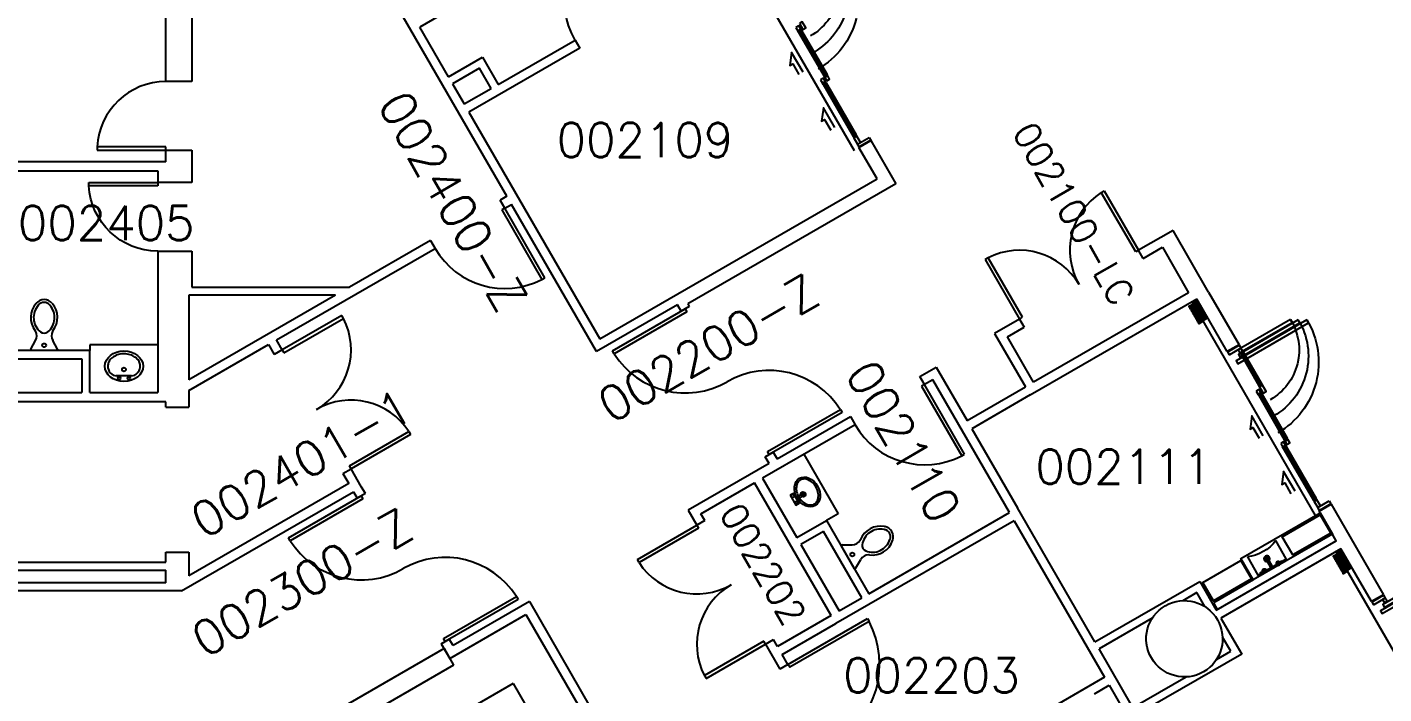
# Model space of a CAD drawing. Extents: x -1957 to 1822, y 4767 to 7331.
# Drawn here: x -1196 to -485, y 6423 to 6773 of the extents above; entities that cross this region are included whole.
import ezdxf

# ---------------------------------------------------------------- set-up
doc = ezdxf.new("R2010")
doc.units = 0
doc.header["$LTSCALE"] = 48
doc.header["$MEASUREMENT"] = 0
doc.layers.get('0').update_dxf_attribs({"linetype": 'CONTINUOUS'})
for name, color, linetype in [('ARDOOR', 7, 'CONTINUOUS'), ('ARDOORNO', 4, 'CONTINUOUS'), ('ARROOMNO', 4, 'CONTINUOUS'), ('ARWALL', 7, 'CONTINUOUS'), ('COL', 14, 'CONTINUOUS'), ('MILL', 1, 'CONTINUOUS'), ('MILL-NRST', 1, 'CONTINUOUS'), ('MPFIXTURE', 3, 'CONTINUOUS')]:
    doc.layers.add(name, color=color, linetype=linetype)
doc.styles.add('ROMANS', font='romans.shx', dxfattribs={"height": 18})

# ---------------------------------------------------------------- blocks, each defined once
blk = doc.blocks.new('TLT-WALL')
for p, q in [((-7, 0), (7, 0)), ((-7, -0.75), (-7, 0)), ((-7, -0.75), (-4.5, -5.25)), ((7, -0.75), (4.5, -5.25)), ((7, -0.75), (7, 0))]:
    blk.add_line(p, q)
blk.add_circle((0, -2.75), 1)
for centre, radius, start, end in [((-9, -7.75), 5.15, 333.62223, 29.0546), ((9, -7.75), 5.15, 150.9454, 206.37777), ((4.17, -17.29), 11.17, 141.80297, 221.62671), ((4.17, -17.29), 9.67, 128.70115, 221.62671), ((-6.18, -9.15), 2, 321.80297, 333.62223), ((0, -12.09), 3, 51.29885, 128.70115), ((-4.17, -17.29), 9.67, 318.37329, 51.29885), ((-4.17, -17.29), 11.17, 318.37329, 38.19703), ((6.18, -9.15), 2, 206.37777, 218.19703), ((-5.67, -26.04), 2, 38.98795, 41.62671), ((0, -21.45), 5.3, 218.98795, 321.01205), ((-5.67, -26.04), 3.5, 38.98795, 41.62671), ((0, -21.45), 3.8, 218.98795, 321.01205), ((5.67, -26.04), 3.5, 138.37329, 141.01205), ((5.67, -26.04), 2, 138.37329, 141.01205)]:
    blk.add_arc(centre, radius, start, end)
blk = doc.blocks.new('SNK-OVL')
blk.add_line((-4.02, 3.25), (4.02, 3.25))
for centre, radius in [((-2.5, 4.5), 0.75), ((0, 0), 1), ((2.5, 4.5), 0.75)]:
    blk.add_circle(centre, radius)
for centre, start, end in [((-4.02, -0.75), 90, 137.92062), ((4.02, -0.75), 42.10121, 90)]:
    blk.add_arc(centre, 4, start, end)
blk.add_ellipse((0, -1.75), major_axis=(10, 0), ratio=0.8)
blk.add_open_spline([(-6.99, 1.93), (-7.38, 1.5), (-7.69, 1.05), (-8.28, -0.11), (-8.47, -0.82), (-8.53, -2.26), (-8.4, -2.98), (-7.83, -4.37), (-7.38, -5.05), (-6.18, -6.26), (-5.43, -6.8), (-3.72, -7.64), (-2.75, -7.95), (-0.74, -8.27), (0.31, -8.29), (2.35, -8.04), (3.33, -7.78), (5.1, -7), (5.89, -6.49), (7.17, -5.31), (7.66, -4.65), (8.32, -3.27), (8.49, -2.55), (8.5, -1.81), (8.5, -1.78), (8.5, -1.75), (8.5, -1.14), (8.39, -0.54), (7.91, 0.71), (7.52, 1.35), (6.99, 1.93)], degree=3, knots=[2.515773, 2.515773, 2.515773, 2.515773, 2.756182, 2.756182, 3.107509, 3.107509, 3.458835, 3.458835, 3.810162, 3.810162, 4.161488, 4.161488, 4.512815, 4.512815, 4.864141, 4.864141, 5.215468, 5.215468, 5.566794, 5.566794, 5.918121, 5.918121, 6.269447, 6.269447, 6.283185, 6.283185, 6.283185, 6.580082, 6.580082, 6.909232, 6.909232, 6.909232, 6.909232])
blk = doc.blocks.new('4-00-DR')
at = {"color": 0}
blk.add_lwpolyline([(0, 48), (1.75, 48), (1.75, 0), (0, 0)], close=True, dxfattribs=at)
blk.add_arc((-0.06, -0.02), 48.06, 0.02741, 87.84514, dxfattribs=at)
blk = doc.blocks.new('6-00-DRS')
at = {"color": 0}
for p, q in [((0, 36), (0, 0)), ((1.75, 36), (0, 36)), ((1.75, 0), (1.75, 36)), ((70.25, 0), (70.25, 36)), ((70.25, 36), (72, 36)), ((72, 36), (72, 0)), ((0, 0), (1.75, 0)), ((72, 0), (70.25, 0))]:
    blk.add_line(p, q, dxfattribs=at)
for centre, start, end in [((-0.08, -0.03), 0.04901, 87.09698), ((72.08, -0.03), 92.90302, 179.95099)]:
    blk.add_arc(centre, 36.08, start, end, dxfattribs=at)
blk = doc.blocks.new('7-04-SDRS')
at = {"color": 0}
for p, q in [((86.25, 0), (86.25, 44)), ((86.25, 44), (88, 44)), ((88, 44), (88, 0)), ((0, -44), (0, 0)), ((0, 0), (1.75, 0)), ((1.75, 0), (1.75, -44)), ((88, 0), (86.25, 0)), ((1.75, -44), (0, -44))]:
    blk.add_line(p, q, dxfattribs=at)
for centre, start, end in [((88.06, -0.03), 92.3574, 179.96733), ((-0.06, 0.03), 272.3574, 359.96733)]:
    blk.add_arc(centre, 44.06, start, end, dxfattribs=at)
blk = doc.blocks.new('3-06-DR')
at = {"color": 0}
for p, q in [((0, 42), (0, 0)), ((1.75, 42), (0, 42)), ((1.75, 0), (1.75, 42)), ((0, 0), (1.75, 0))]:
    blk.add_line(p, q, dxfattribs=at)
blk.add_arc((-0.07, -0.03), 42.07, 0.03589, 87.52636, dxfattribs=at)
blk = doc.blocks.new('3-00-DR')
at = {"color": 0}
for p, q in [((0, 36), (0, 0)), ((1.75, 36), (0, 36)), ((1.75, 0), (1.75, 36)), ((0, 0), (1.75, 0))]:
    blk.add_line(p, q, dxfattribs=at)
blk.add_arc((-0.08, -0.03), 36.08, 0.04901, 87.09698, dxfattribs=at)

msp = doc.modelspace()

# ---------------------------------------------------------------- linework, layer by layer
at = {"layer": 'ARDOOR'}
for p, q in [((-821.85, 6810.73), (-762.68, 6708.23)), ((-791.74, 6770.33), (-778.37, 6747.16)), ((-790.23, 6771.2), (-776.85, 6748.04)), ((-778.89, 6742.82), (-763.14, 6715.54)), ((-777.38, 6743.69), (-761.63, 6716.41)), ((-587.15, 6626.69), (-587.14, 6626.69)), ((-587.14, 6626.69), (-583.17, 6628.99)), ((-586.92, 6626.29), (-586.91, 6626.3)), ((-586.91, 6626.3), (-582.94, 6628.59)), ((-586.69, 6625.89), (-586.68, 6625.9)), ((-586.68, 6625.9), (-582.71, 6628.19)), ((-586.46, 6625.5), (-586.45, 6625.5)), ((-586.45, 6625.5), (-582.48, 6627.8)), ((-586.23, 6625.1), (-586.22, 6625.1)), ((-586.22, 6625.1), (-582.25, 6627.4)), ((-585.99, 6624.71), (-582.02, 6627)), ((-585.8, 6628.94), (-521.11, 6516.9)), ((-585.77, 6624.31), (-581.79, 6626.6)), ((-585.73, 6628.04), (-585.39, 6628.24)), ((-585.54, 6623.91), (-581.57, 6626.21)), ((-585.39, 6628.24), (-583.4, 6629.38)), ((-585.31, 6623.52), (-581.34, 6625.81)), ((-585.08, 6623.12), (-581.11, 6625.41)), ((-584.85, 6622.72), (-580.88, 6625.02)), ((-586, 6624.7), (-585.99, 6624.71)), ((-585.77, 6624.31), (-585.77, 6624.31)), ((-585.55, 6623.91), (-585.54, 6623.91)), ((-585.32, 6623.51), (-585.31, 6623.52)), ((-585.09, 6623.11), (-585.08, 6623.12)), ((-584.86, 6622.72), (-584.85, 6622.72)), ((-584.63, 6622.32), (-584.62, 6622.33)), ((-584.62, 6622.33), (-580.65, 6624.62)), ((-584.4, 6621.92), (-584.39, 6621.93)), ((-584.39, 6621.93), (-580.42, 6624.22)), ((-584.17, 6621.53), (-584.16, 6621.53)), ((-584.16, 6621.53), (-580.19, 6623.83)), ((-583.94, 6621.13), (-583.93, 6621.13)), ((-583.93, 6621.13), (-579.96, 6623.43)), ((-583.71, 6620.73), (-583.7, 6620.74)), ((-583.7, 6620.74), (-579.73, 6623.03)), ((-583.48, 6620.33), (-583.47, 6620.34)), ((-583.47, 6620.34), (-579.5, 6622.63)), ((-583.25, 6619.94), (-583.24, 6619.94)), ((-583.24, 6619.94), (-579.27, 6622.24)), ((-583.02, 6619.54), (-583.01, 6619.55)), ((-583.01, 6619.55), (-579.04, 6621.84)), ((-582.79, 6619.14), (-582.78, 6619.15)), ((-582.78, 6619.15), (-578.81, 6621.44)), ((-582.56, 6618.75), (-582.55, 6618.75)), ((-582.55, 6618.75), (-578.58, 6621.05)), ((-582.33, 6618.35), (-582.32, 6618.36)), ((-582.32, 6618.36), (-578.35, 6620.65)), ((-582.1, 6617.95), (-582.09, 6617.96)), ((-582.09, 6617.96), (-578.12, 6620.25)), ((-581.87, 6617.56), (-579.88, 6618.71)), ((-534.01, 6619.68), (-559.98, 6604.69)), ((-581.88, 6617.56), (-581.87, 6617.56)), ((-560.12, 6601.43), (-550.62, 6584.98)), ((-558.6, 6602.31), (-549.1, 6585.85)), ((-550.64, 6579.77), (-537.27, 6556.6)), ((-549.13, 6580.64), (-535.75, 6557.48)), ((-537.79, 6552.26), (-522.04, 6524.98)), ((-536.27, 6553.13), (-520.52, 6525.85)), ((-511.53, 6495.7), (-507.56, 6497.99)), ((-511.3, 6495.3), (-507.33, 6497.6)), ((-511.07, 6494.91), (-507.1, 6497.2)), ((-510.19, 6497.95), (-443.51, 6382.46)), ((-510.11, 6497.05), (-509.77, 6497.24)), ((-509.77, 6497.24), (-507.79, 6498.39)), ((-511.54, 6495.69), (-511.53, 6495.7)), ((-511.31, 6495.3), (-511.3, 6495.3)), ((-511.08, 6494.9), (-511.07, 6494.91)), ((-510.85, 6494.5), (-510.84, 6494.51)), ((-510.84, 6494.51), (-506.87, 6496.8)), ((-510.62, 6494.11), (-510.61, 6494.11)), ((-510.61, 6494.11), (-506.64, 6496.41)), ((-510.39, 6493.71), (-510.38, 6493.71)), ((-510.38, 6493.71), (-506.41, 6496.01)), ((-510.16, 6493.31), (-510.15, 6493.32)), ((-510.15, 6493.32), (-506.18, 6495.61)), ((-509.93, 6492.92), (-509.92, 6492.92)), ((-509.92, 6492.92), (-505.95, 6495.21)), ((-509.7, 6492.52), (-509.69, 6492.52)), ((-509.69, 6492.52), (-505.72, 6494.82)), ((-509.47, 6492.12), (-509.46, 6492.13)), ((-509.46, 6492.13), (-505.49, 6494.42)), ((-509.24, 6491.72), (-509.23, 6491.73)), ((-509.23, 6491.73), (-505.26, 6494.02)), ((-509.01, 6491.33), (-509, 6491.33)), ((-509, 6491.33), (-505.03, 6493.63)), ((-508.78, 6490.94), (-504.8, 6493.23)), ((-508.78, 6490.93), (-508.78, 6490.94)), ((-508.56, 6490.53), (-508.55, 6490.54)), ((-508.55, 6490.54), (-504.58, 6492.83)), ((-508.33, 6490.14), (-508.32, 6490.14)), ((-508.32, 6490.14), (-504.35, 6492.44)), ((-508.1, 6489.74), (-508.09, 6489.74)), ((-508.09, 6489.74), (-504.12, 6492.04)), ((-507.86, 6489.35), (-503.89, 6491.64)), ((-507.63, 6488.95), (-503.66, 6491.24)), ((-507.4, 6488.55), (-503.43, 6490.85)), ((-507.17, 6488.16), (-503.2, 6490.45)), ((-506.94, 6487.76), (-502.97, 6490.05)), ((-507.87, 6489.34), (-507.86, 6489.35)), ((-507.64, 6488.94), (-507.63, 6488.95)), ((-507.41, 6488.55), (-507.4, 6488.55)), ((-507.18, 6488.15), (-507.17, 6488.16)), ((-506.95, 6487.75), (-506.94, 6487.76)), ((-506.72, 6487.36), (-506.71, 6487.36)), ((-506.71, 6487.36), (-502.74, 6489.66)), ((-506.49, 6486.96), (-506.48, 6486.96)), ((-506.48, 6486.96), (-502.51, 6489.26)), ((-506.26, 6486.56), (-506.25, 6486.57)), ((-506.25, 6486.57), (-504.27, 6487.71))]:
    msp.add_line(p, q, dxfattribs=at)
at = {"layer": 'ARDOOR', "flags": 128}
for points in [[(-791.35, 6774.89), (-789.47, 6771.64), (-787.96, 6772.51), (-789.83, 6775.76), (-791.35, 6774.89)], [(-793.12, 6772.71), (-792.12, 6770.98), (-790.6, 6771.85), (-791.6, 6773.58), (-793.12, 6772.71)], [(-791.31, 6770.58), (-791.74, 6770.33), (-792.12, 6770.98), (-791.69, 6771.23), (-791.31, 6770.58)], [(-791.69, 6771.23), (-777.56, 6746.76), (-776.91, 6747.14), (-791.04, 6771.6), (-791.69, 6771.23)], [(-790.23, 6771.2), (-790.66, 6770.95), (-791.04, 6771.6), (-790.6, 6771.85), (-790.23, 6771.2)], [(-789.42, 6749.3), (-795.42, 6759.69), (-796.33, 6752.75), (-794.81, 6753.63), (-791.56, 6748)], [(-780.27, 6745.2), (-779.27, 6743.47), (-777.75, 6744.34), (-778.75, 6746.07), (-780.27, 6745.2)], [(-777.94, 6747.41), (-778.37, 6747.16), (-777.99, 6746.51), (-777.56, 6746.76), (-777.94, 6747.41)], [(-777.99, 6746.51), (-776.99, 6744.78), (-775.48, 6745.65), (-776.48, 6747.39), (-777.99, 6746.51)], [(-776.85, 6748.04), (-777.29, 6747.79), (-776.91, 6747.14), (-776.48, 6747.39), (-776.85, 6748.04)], [(-778.46, 6743.07), (-778.89, 6742.82), (-779.27, 6743.47), (-778.83, 6743.72), (-778.46, 6743.07)], [(-778.83, 6743.72), (-762.33, 6715.14), (-761.69, 6715.51), (-778.19, 6744.09), (-778.83, 6743.72)], [(-777.38, 6743.69), (-777.81, 6743.44), (-778.19, 6744.09), (-777.75, 6744.34), (-777.38, 6743.69)], [(-772.78, 6720.22), (-778.78, 6730.62), (-779.69, 6723.68), (-778.16, 6724.56), (-774.91, 6718.93)], [(-762.71, 6715.79), (-763.14, 6715.54), (-762.77, 6714.89), (-762.33, 6715.14), (-762.71, 6715.79)], [(-762.77, 6714.89), (-760.89, 6711.64), (-759.38, 6712.52), (-761.25, 6715.76), (-762.77, 6714.89)], [(-761.63, 6716.41), (-762.06, 6716.16), (-761.69, 6715.51), (-761.25, 6715.76), (-761.63, 6716.41)], [(-754.83, 6715.14), (-753.96, 6713.63), (-760.02, 6710.13), (-760.89, 6711.64), (-754.83, 6715.14)], [(-587.15, 6626.69), (-587.25, 6626.58), (-587.26, 6626.44), (-587.19, 6626.32), (-587.06, 6626.26), (-586.92, 6626.29)], [(-586.69, 6625.89), (-586.79, 6625.79), (-586.8, 6625.65), (-586.73, 6625.52), (-586.6, 6625.47), (-586.46, 6625.5)], [(-586.23, 6625.1), (-586.33, 6624.99), (-586.34, 6624.85), (-586.27, 6624.73), (-586.14, 6624.67), (-586, 6624.7)], [(-583.18, 6628.98), (-583.09, 6629.09), (-583.07, 6629.23), (-583.14, 6629.35), (-583.27, 6629.41), (-583.41, 6629.38)], [(-582.72, 6628.19), (-582.63, 6628.29), (-582.61, 6628.43), (-582.68, 6628.56), (-582.81, 6628.61), (-582.95, 6628.58)], [(-582.26, 6627.39), (-582.17, 6627.5), (-582.15, 6627.64), (-582.22, 6627.76), (-582.35, 6627.82), (-582.49, 6627.79)], [(-581.8, 6626.6), (-581.71, 6626.7), (-581.69, 6626.85), (-581.77, 6626.97), (-581.9, 6627.03), (-582.03, 6627)], [(-581.35, 6625.81), (-581.25, 6625.91), (-581.24, 6626.05), (-581.31, 6626.17), (-581.44, 6626.23), (-581.58, 6626.2)], [(-580.89, 6625.01), (-580.79, 6625.12), (-580.78, 6625.26), (-580.85, 6625.38), (-580.98, 6625.44), (-581.12, 6625.41)], [(-585.77, 6624.31), (-585.87, 6624.2), (-585.88, 6624.06), (-585.81, 6623.94), (-585.68, 6623.88), (-585.55, 6623.91)], [(-585.32, 6623.51), (-585.41, 6623.41), (-585.43, 6623.26), (-585.35, 6623.14), (-585.23, 6623.08), (-585.09, 6623.11)], [(-584.86, 6622.72), (-584.95, 6622.61), (-584.97, 6622.47), (-584.9, 6622.35), (-584.77, 6622.29), (-584.63, 6622.32)], [(-584.4, 6621.92), (-584.49, 6621.82), (-584.51, 6621.68), (-584.44, 6621.55), (-584.31, 6621.5), (-584.17, 6621.53)], [(-583.94, 6621.13), (-584.03, 6621.02), (-584.05, 6620.88), (-583.98, 6620.76), (-583.85, 6620.7), (-583.71, 6620.73)], [(-583.48, 6620.33), (-583.58, 6620.23), (-583.59, 6620.09), (-583.52, 6619.97), (-583.39, 6619.91), (-583.25, 6619.94)], [(-583.02, 6619.54), (-583.12, 6619.44), (-583.13, 6619.29), (-583.06, 6619.17), (-582.93, 6619.11), (-582.79, 6619.14)], [(-582.56, 6618.75), (-582.66, 6618.64), (-582.67, 6618.5), (-582.6, 6618.38), (-582.47, 6618.32), (-582.33, 6618.35)], [(-582.1, 6617.95), (-582.2, 6617.85), (-582.21, 6617.71), (-582.14, 6617.58), (-582.01, 6617.53), (-581.88, 6617.56)], [(-580.43, 6624.22), (-580.33, 6624.32), (-580.32, 6624.46), (-580.39, 6624.59), (-580.52, 6624.64), (-580.66, 6624.61)], [(-579.97, 6623.42), (-579.87, 6623.53), (-579.86, 6623.67), (-579.93, 6623.79), (-580.06, 6623.85), (-580.2, 6623.82)], [(-579.51, 6622.63), (-579.42, 6622.73), (-579.4, 6622.88), (-579.47, 6623), (-579.6, 6623.06), (-579.74, 6623.03)], [(-579.05, 6621.83), (-578.96, 6621.94), (-578.94, 6622.08), (-579.01, 6622.2), (-579.14, 6622.26), (-579.28, 6622.23)], [(-578.59, 6621.04), (-578.5, 6621.15), (-578.48, 6621.29), (-578.55, 6621.41), (-578.68, 6621.47), (-578.82, 6621.44)], [(-578.13, 6620.25), (-578.04, 6620.35), (-578.02, 6620.49), (-578.1, 6620.62), (-578.22, 6620.67), (-578.36, 6620.64)], [(-525.48, 6619.41), (-562.5, 6598.04), (-561.62, 6596.52), (-524.6, 6617.9), (-525.48, 6619.41)], [(-529.96, 6619.42), (-561.35, 6601.3), (-560.48, 6599.78), (-529.08, 6617.91), (-529.96, 6619.42)], [(-560.2, 6604.56), (-560.2, 6604.56), (-559.33, 6603.04), (-533.13, 6618.17), (-534.01, 6619.68)], [(-560.85, 6606.2), (-559.98, 6604.69), (-566.04, 6601.19), (-566.92, 6602.7), (-560.85, 6606.2)], [(-561.49, 6603.81), (-560.49, 6602.08), (-558.98, 6602.96), (-559.98, 6604.69), (-561.49, 6603.81)], [(-559.69, 6601.68), (-560.12, 6601.43), (-560.49, 6602.08), (-560.06, 6602.33), (-559.69, 6601.68)], [(-560.06, 6602.33), (-549.81, 6584.58), (-549.16, 6584.95), (-559.41, 6602.71), (-560.06, 6602.33)], [(-558.6, 6602.31), (-559.04, 6602.06), (-559.41, 6602.71), (-558.98, 6602.96), (-558.6, 6602.31)], [(-552.02, 6582.15), (-551.02, 6580.42), (-549.5, 6581.29), (-550.5, 6583.02), (-552.02, 6582.15)], [(-550.19, 6585.23), (-550.62, 6584.98), (-550.24, 6584.33), (-549.81, 6584.58), (-550.19, 6585.23)], [(-550.24, 6584.33), (-548.37, 6581.08), (-546.85, 6581.95), (-548.73, 6585.2), (-550.24, 6584.33)], [(-549.1, 6585.85), (-549.54, 6585.6), (-549.16, 6584.95), (-548.73, 6585.2), (-549.1, 6585.85)], [(-550.21, 6580.02), (-550.64, 6579.77), (-551.02, 6580.42), (-550.58, 6580.67), (-550.21, 6580.02)], [(-550.58, 6580.67), (-536.46, 6556.2), (-535.81, 6556.58), (-549.93, 6581.04), (-550.58, 6580.67)], [(-549.13, 6580.64), (-549.56, 6580.39), (-549.93, 6581.04), (-549.5, 6581.29), (-549.13, 6580.64)], [(-548.32, 6558.74), (-554.32, 6569.13), (-555.23, 6562.19), (-553.7, 6563.07), (-550.45, 6557.44)], [(-539.17, 6554.64), (-538.17, 6552.91), (-536.65, 6553.78), (-537.65, 6555.51), (-539.17, 6554.64)], [(-536.83, 6556.85), (-537.27, 6556.6), (-536.89, 6555.95), (-536.46, 6556.2), (-536.83, 6556.85)], [(-536.27, 6553.13), (-536.71, 6552.88), (-537.08, 6553.53), (-536.65, 6553.78), (-536.27, 6553.13)], [(-536.89, 6555.95), (-535.89, 6554.22), (-534.38, 6555.09), (-535.38, 6556.83), (-536.89, 6555.95)], [(-535.75, 6557.48), (-536.18, 6557.23), (-535.81, 6556.58), (-535.38, 6556.83), (-535.75, 6557.48)], [(-537.36, 6552.51), (-537.79, 6552.26), (-538.17, 6552.91), (-537.73, 6553.16), (-537.36, 6552.51)], [(-537.73, 6553.16), (-521.23, 6524.58), (-520.58, 6524.95), (-537.08, 6553.53), (-537.73, 6553.16)], [(-531.67, 6529.66), (-537.67, 6540.06), (-538.59, 6533.12), (-537.06, 6534), (-533.81, 6528.37)], [(-520.52, 6525.85), (-520.96, 6525.6), (-520.58, 6524.95), (-520.15, 6525.2), (-520.52, 6525.85)], [(-521.61, 6525.23), (-522.04, 6524.98), (-521.67, 6524.33), (-521.23, 6524.58), (-521.61, 6525.23)], [(-521.67, 6524.33), (-519.79, 6521.08), (-518.27, 6521.96), (-520.15, 6525.2), (-521.67, 6524.33)], [(-513.73, 6524.58), (-512.85, 6523.06), (-518.92, 6519.56), (-519.79, 6521.08), (-513.73, 6524.58)], [(-507.57, 6497.99), (-507.47, 6498.09), (-507.46, 6498.23), (-507.53, 6498.36), (-507.66, 6498.42), (-507.8, 6498.39)], [(-507.11, 6497.19), (-507.01, 6497.3), (-507, 6497.44), (-507.07, 6497.56), (-507.2, 6497.62), (-507.34, 6497.59)], [(-506.65, 6496.4), (-506.55, 6496.51), (-506.54, 6496.65), (-506.61, 6496.77), (-506.74, 6496.83), (-506.88, 6496.8)], [(-511.54, 6495.69), (-511.63, 6495.59), (-511.65, 6495.45), (-511.58, 6495.33), (-511.45, 6495.27), (-511.31, 6495.3)], [(-511.08, 6494.9), (-511.17, 6494.8), (-511.19, 6494.65), (-511.12, 6494.53), (-510.99, 6494.47), (-510.85, 6494.5)], [(-510.62, 6494.11), (-510.71, 6494), (-510.73, 6493.86), (-510.66, 6493.74), (-510.53, 6493.68), (-510.39, 6493.71)], [(-510.16, 6493.31), (-510.26, 6493.21), (-510.27, 6493.07), (-510.2, 6492.94), (-510.07, 6492.89), (-509.93, 6492.92)], [(-509.7, 6492.52), (-509.8, 6492.41), (-509.81, 6492.27), (-509.74, 6492.15), (-509.61, 6492.09), (-509.47, 6492.12)], [(-509.24, 6491.72), (-509.34, 6491.62), (-509.35, 6491.48), (-509.28, 6491.35), (-509.15, 6491.3), (-509.01, 6491.33)], [(-508.78, 6490.93), (-508.88, 6490.82), (-508.89, 6490.68), (-508.82, 6490.56), (-508.69, 6490.5), (-508.56, 6490.53)], [(-508.33, 6490.14), (-508.42, 6490.03), (-508.44, 6489.89), (-508.36, 6489.77), (-508.24, 6489.71), (-508.1, 6489.74)], [(-506.19, 6495.61), (-506.1, 6495.71), (-506.08, 6495.85), (-506.15, 6495.98), (-506.28, 6496.03), (-506.42, 6496)], [(-505.73, 6494.81), (-505.64, 6494.92), (-505.62, 6495.06), (-505.69, 6495.18), (-505.82, 6495.24), (-505.96, 6495.21)], [(-505.27, 6494.02), (-505.18, 6494.12), (-505.16, 6494.26), (-505.23, 6494.39), (-505.36, 6494.44), (-505.5, 6494.42)], [(-504.81, 6493.22), (-504.72, 6493.33), (-504.7, 6493.47), (-504.78, 6493.59), (-504.91, 6493.65), (-505.04, 6493.62)], [(-504.36, 6492.43), (-504.26, 6492.54), (-504.25, 6492.68), (-504.32, 6492.8), (-504.45, 6492.86), (-504.58, 6492.83)], [(-503.9, 6491.64), (-503.8, 6491.74), (-503.79, 6491.88), (-503.86, 6492), (-503.99, 6492.06), (-504.13, 6492.03)], [(-503.44, 6490.84), (-503.34, 6490.95), (-503.33, 6491.09), (-503.4, 6491.21), (-503.53, 6491.27), (-503.67, 6491.24)], [(-502.98, 6490.05), (-502.88, 6490.15), (-502.87, 6490.29), (-502.94, 6490.42), (-503.07, 6490.47), (-503.21, 6490.44)], [(-507.87, 6489.34), (-507.96, 6489.24), (-507.98, 6489.1), (-507.91, 6488.97), (-507.78, 6488.92), (-507.64, 6488.94)], [(-507.41, 6488.55), (-507.5, 6488.44), (-507.52, 6488.3), (-507.45, 6488.18), (-507.32, 6488.12), (-507.18, 6488.15)], [(-506.95, 6487.75), (-507.04, 6487.65), (-507.06, 6487.51), (-506.99, 6487.38), (-506.86, 6487.33), (-506.72, 6487.36)], [(-506.49, 6486.96), (-506.59, 6486.85), (-506.6, 6486.71), (-506.53, 6486.59), (-506.4, 6486.53), (-506.26, 6486.56)], [(-502.52, 6489.25), (-502.43, 6489.36), (-502.41, 6489.5), (-502.48, 6489.62), (-502.61, 6489.68), (-502.75, 6489.65)], [(-449.85, 6488.42), (-486.87, 6467.05), (-486, 6465.53), (-448.98, 6486.91), (-449.85, 6488.42)], [(-454.33, 6488.44), (-485.73, 6470.31), (-484.85, 6468.8), (-453.46, 6486.92), (-454.33, 6488.44)], [(-485.23, 6475.22), (-484.35, 6473.7), (-490.42, 6470.2), (-491.29, 6471.72), (-485.23, 6475.22)], [(-485.87, 6472.83), (-484.87, 6471.09), (-483.35, 6471.97), (-484.35, 6473.7), (-485.87, 6472.83)]]:
    msp.add_lwpolyline(points, dxfattribs=at)
at = {"layer": 'ARDOOR', "extrusion": (0, 0, -1)}
for centre, radius, start in [((800.64, 6794.49), 30.25, 148.34245), ((801.79, 6791.23), 36.26, 148.61727), ((802.94, 6787.97), 42.75, 148.8272), ((559.76, 6603.8), 30.25, 148.34245), ((560.91, 6600.54), 36.26, 148.61727), ((562.06, 6597.28), 42.75, 148.8272)]:
    msp.add_arc(centre, radius, start, 240, dxfattribs=at)
at = {"layer": 'ARDOOR'}
for centre, start, end in [((-587.03, 6626.49), 120.01868, 300.01868), ((-586.57, 6625.7), 120.01868, 300.01868), ((-586.11, 6624.91), 120.01868, 300.01868), ((-583.29, 6629.19), 300.01868, 120.01868), ((-582.83, 6628.39), 300.01868, 120.01868), ((-582.37, 6627.6), 300.01868, 120.01868), ((-581.91, 6626.8), 300.01868, 120.01868), ((-581.45, 6626.01), 300.01868, 120.01868), ((-580.99, 6625.22), 300.01868, 120.01868), ((-585.65, 6624.11), 120.01868, 300.01868), ((-585.19, 6623.32), 120.01868, 300.01868), ((-584.73, 6622.52), 120.01868, 300.01868), ((-584.27, 6621.73), 120.01868, 300.01868), ((-583.82, 6620.94), 120.01868, 300.01868), ((-583.36, 6620.14), 120.01868, 300.01868), ((-582.9, 6619.35), 120.01868, 300.01868), ((-582.44, 6618.55), 120.01868, 300.01868), ((-581.98, 6617.76), 120.01868, 300.01868), ((-580.53, 6624.42), 300.01868, 120.01868), ((-580.07, 6623.63), 300.01868, 120.01868), ((-579.62, 6622.83), 300.01868, 120.01868), ((-579.16, 6622.04), 300.01868, 120.01868), ((-578.7, 6621.24), 300.01868, 120.01868), ((-578.24, 6620.45), 300.01868, 120.01868), ((-507.67, 6498.19), 300.01868, 120.01868), ((-507.21, 6497.4), 300.01868, 120.01868), ((-506.75, 6496.6), 300.01868, 120.01868), ((-511.41, 6495.5), 120.01868, 300.01868), ((-510.95, 6494.71), 120.01868, 300.01868), ((-510.5, 6493.91), 120.01868, 300.01868), ((-510.04, 6493.12), 120.01868, 300.01868), ((-509.58, 6492.33), 120.01868, 300.01868), ((-509.12, 6491.53), 120.01868, 300.01868), ((-508.66, 6490.74), 120.01868, 300.01868), ((-508.2, 6489.94), 120.01868, 300.01868), ((-506.3, 6495.81), 300.01868, 120.01868), ((-505.84, 6495.02), 300.01868, 120.01868), ((-505.38, 6494.22), 300.01868, 120.01868), ((-504.92, 6493.43), 300.01868, 120.01868), ((-504.46, 6492.63), 300.01868, 120.01868), ((-504, 6491.84), 300.01868, 120.01868), ((-503.54, 6491.05), 300.01868, 120.01868), ((-503.08, 6490.25), 300.01868, 120.01868), ((-507.74, 6489.15), 120.01868, 300.01868), ((-507.28, 6488.35), 120.01868, 300.01868), ((-506.83, 6487.56), 120.01868, 300.01868), ((-506.37, 6486.77), 120.01868, 300.01868), ((-502.63, 6489.46), 300.01868, 120.01868)]:
    msp.add_arc(centre, 0.229, start, end, dxfattribs=at)
at = {"layer": 'ARWALL'}
for p, q in [((-1109.71, 6970.52), (-1109.71, 6744.39)), ((-1123.21, 6744.39), (-1123.21, 6956.64)), ((-944.59, 6684.23), (-1017.81, 6811.07)), ((-972.4, 6783.16), (-990.15, 6772.91)), ((-975.15, 6746.93), (-990.15, 6772.91)), ((-906.42, 6761.94), (-964.47, 6728.42)), ((-949.15, 6742.9), (-908.86, 6766.16)), ((-908.86, 6766.16), (-906.42, 6761.94)), ((-975.15, 6746.93), (-957.4, 6757.18)), ((-957.4, 6757.18), (-949.15, 6742.9)), ((-958.96, 6751.37), (-973.03, 6743.25)), ((-952.83, 6740.77), (-958.96, 6751.37)), ((-1109.71, 6744.39), (-1123.21, 6744.39)), ((-973.03, 6743.25), (-966.91, 6732.65)), ((-966.91, 6732.65), (-952.83, 6740.77)), ((-964.47, 6728.42), (-895.86, 6609.59)), ((-760.11, 6709.78), (-753.83, 6713.41)), ((-753.83, 6713.41), (-740.76, 6690.77)), ((-1123.21, 6702.39), (-1123.21, 6708.39)), ((-1123.21, 6708.39), (-1109.71, 6708.39)), ((-1109.71, 6708.39), (-1109.71, 6691.52)), ((-750.67, 6693.43), (-760.11, 6709.78)), ((-1123.21, 6702.39), (-1314.23, 6702.39)), ((-1211.03, 6697.52), (-1127.53, 6697.52)), ((-1127.53, 6697.52), (-1127.53, 6691.52)), ((-1109.71, 6691.52), (-1127.53, 6691.52)), ((-895.86, 6609.59), (-750.67, 6693.43)), ((-740.76, 6690.77), (-849.81, 6627.81)), ((-944.59, 6684.23), (-948.18, 6682.16)), ((-945.74, 6677.94), (-948.18, 6682.16)), ((-945.74, 6677.94), (-942.15, 6680.01)), ((-897.65, 6602.95), (-942.15, 6680.01)), ((-984.55, 6661.16), (-1027.05, 6636.63)), ((-984.55, 6661.16), (-982.11, 6656.94)), ((-595.59, 6666.34), (-613.62, 6655.93)), ((-576.95, 6634.06), (-595.59, 6666.34)), ((-1127.53, 6655.52), (-1127.53, 6581.39)), ((-1127.53, 6655.52), (-1109.71, 6655.52)), ((-1109.71, 6655.52), (-1109.71, 6636.63)), ((-1065.24, 6608.95), (-982.11, 6656.94)), ((-611.19, 6651.71), (-613.62, 6655.93)), ((-611.19, 6651.71), (-601.16, 6657.5)), ((-601.16, 6657.5), (-587.39, 6633.65)), ((-1034.41, 6632.38), (-1111.21, 6588.03)), ((-1034.41, 6632.38), (-1111.21, 6632.38)), ((-1111.21, 6632.38), (-1111.21, 6588.03)), ((-1109.71, 6636.63), (-1027.05, 6636.63)), ((-587.39, 6633.65), (-668.61, 6586.76)), ((-576.95, 6634.06), (-560.99, 6606.41)), ((-855.23, 6627.44), (-897.65, 6602.95)), ((-853.22, 6623.97), (-855.23, 6627.44)), ((-849, 6626.4), (-853.22, 6623.97)), ((-849.81, 6627.81), (-849, 6626.4)), ((-670.39, 6580.1), (-583.19, 6630.45)), ((-567.24, 6602.81), (-583.19, 6630.45)), ((-675.98, 6619.93), (-689.04, 6612.39)), ((-675.98, 6619.93), (-673.54, 6615.71)), ((-689.04, 6612.39), (-672.83, 6584.33)), ((-682.38, 6610.61), (-673.54, 6615.71)), ((-668.61, 6586.76), (-682.38, 6610.61)), ((-1111.21, 6582.4), (-1069.46, 6606.51)), ((-1069.46, 6606.51), (-1066.46, 6601.31)), ((-1062.24, 6603.75), (-1066.46, 6601.31)), ((-1062.24, 6603.75), (-1065.24, 6608.95)), ((-560.99, 6606.41), (-567.24, 6602.81)), ((-1163.03, 6603.39), (-1211.03, 6603.39)), ((-1211.03, 6599.14), (-1167.28, 6599.14)), ((-1167.28, 6599.14), (-1167.28, 6581.39)), ((-1163.03, 6581.39), (-1163.03, 6603.39)), ((-728.23, 6589.76), (-719.64, 6594.72)), ((-725.79, 6585.54), (-728.23, 6589.76)), ((-719.64, 6594.72), (-703.44, 6566.65)), ((-1111.21, 6582.4), (-1111.21, 6573.77)), ((-721.43, 6588.06), (-725.79, 6585.54)), ((-681.24, 6518.45), (-721.43, 6588.06)), ((-703.44, 6566.65), (-672.83, 6584.33)), ((-1123.21, 6576.52), (-1224.28, 6576.52)), ((-1211.03, 6581.39), (-1167.28, 6581.39)), ((-1163.03, 6581.39), (-1127.53, 6581.39)), ((-1123.21, 6573.77), (-1123.21, 6576.52)), ((-670.39, 6580.1), (-701, 6562.43)), ((-1123.21, 6573.77), (-1111.21, 6573.77)), ((-802.94, 6546.63), (-764.6, 6568.76)), ((-764.6, 6568.76), (-762.17, 6564.54)), ((-762.17, 6564.54), (-810.67, 6536.54)), ((-701, 6562.43), (-677.02, 6520.89)), ((-809.22, 6547.76), (-805, 6550.19)), ((-807.16, 6544.18), (-809.22, 6547.76)), ((-805, 6550.19), (-802.94, 6546.63)), ((-1030.46, 6538.96), (-1026.24, 6541.39)), ((-1020.74, 6531.87), (-1026.24, 6541.39)), ((-807.16, 6544.18), (-849.58, 6519.68)), ((-1027.4, 6533.65), (-1111.21, 6485.27)), ((-1030.46, 6538.96), (-1027.4, 6533.65)), ((-842.92, 6517.9), (-814.88, 6534.09)), ((-774.7, 6464.49), (-814.88, 6534.09)), ((-810.67, 6536.54), (-792.65, 6505.34)), ((-1115.1, 6477.39), (-1024.96, 6529.43)), ((-1024.96, 6529.43), (-1022.96, 6525.97)), ((-1018.74, 6528.41), (-1022.96, 6525.97)), ((-1018.74, 6528.41), (-1020.74, 6531.87)), ((-849.58, 6519.68), (-845.05, 6511.83)), ((-754.89, 6475.93), (-681.24, 6518.45)), ((-636.47, 6450.67), (-677.02, 6520.89)), ((-518.99, 6519.23), (-512.74, 6522.84)), ((-510.02, 6503.68), (-518.99, 6519.23)), ((-512.74, 6522.84), (-485.36, 6475.43)), ((-840.83, 6514.27), (-845.05, 6511.83)), ((-840.83, 6514.27), (-842.92, 6517.9)), ((-792.65, 6505.34), (-777.06, 6514.34)), ((-777.06, 6514.34), (-754.89, 6475.93)), ((-678.8, 6514.23), (-772.26, 6460.27)), ((-678.8, 6514.23), (-631.43, 6432.17)), ((-778.62, 6508.53), (-790.53, 6501.66)), ((-758.57, 6473.8), (-778.62, 6508.53)), ((-1123.21, 6497.77), (-1111.21, 6497.77)), ((-1123.21, 6492.52), (-1123.21, 6497.77)), ((-1111.21, 6497.77), (-1111.21, 6485.27)), ((-790.53, 6501.66), (-770.48, 6466.93)), ((-572.91, 6467.37), (-510.02, 6503.68)), ((-507.58, 6499.46), (-570.47, 6463.15)), ((-491.62, 6471.81), (-507.58, 6499.46)), ((-1519.2, 6492.52), (-1123.21, 6492.52)), ((-1519.2, 6488.27), (-1123.21, 6488.27)), ((-1123.21, 6481.64), (-1123.21, 6488.27)), ((-1123.21, 6481.64), (-1236.9, 6481.64)), ((-1115.1, 6477.39), (-1233.78, 6477.39)), ((-636.47, 6450.67), (-581.56, 6482.37)), ((-583.12, 6476.56), (-590.51, 6472.3)), ((-578.85, 6469.17), (-583.12, 6476.56)), ((-581.56, 6482.37), (-572.91, 6467.37)), ((-932.81, 6471.8), (-972.75, 6448.74)), ((-932.81, 6471.8), (-807.4, 6254.58)), ((-770.48, 6466.93), (-758.57, 6473.8)), ((-485.36, 6475.43), (-491.62, 6471.81)), ((-974.53, 6442.08), (-934.59, 6465.14)), ((-934.59, 6465.14), (-877.32, 6365.93)), ((-774.7, 6464.49), (-802.74, 6448.3)), ((-606.47, 6463.08), (-634.35, 6446.98)), ((-570.47, 6463.15), (-559.56, 6444.26)), ((-800.3, 6444.08), (-772.26, 6460.27)), ((-978.96, 6449.76), (-974.74, 6452.19)), ((-978.96, 6449.76), (-974.53, 6442.08)), ((-972.75, 6448.74), (-974.74, 6452.19)), ((-809.05, 6449.48), (-804.83, 6451.92)), ((-809.05, 6449.48), (-801.53, 6436.45)), ((-802.74, 6448.3), (-804.83, 6451.92)), ((-565.37, 6445.82), (-569.64, 6453.21)), ((-797.3, 6438.88), (-800.3, 6444.08)), ((-616.6, 6416.24), (-634.35, 6446.98)), ((-559.56, 6444.26), (-614.47, 6412.56)), ((-572.76, 6441.55), (-565.37, 6445.82)), ((-797.3, 6438.88), (-801.53, 6436.45)), ((-631.43, 6432.17), (-752.93, 6362.02)), ((-636.78, 6423.45), (-628.99, 6427.95)), ((-628.99, 6427.95), (-508.99, 6220.11)), ((-616.6, 6416.24), (-588.72, 6432.34))]:
    msp.add_line(p, q, dxfattribs=at)
at = {"layer": 'COL', "extrusion": (0, 0, -1)}
msp.add_arc((589.62, 6452.32), 20, 330, 329.99999, dxfattribs=at)
at = {"layer": 'MILL'}
for p, q in [((-1127.53, 6606.39), (-1163.03, 6606.39)), ((-1163.03, 6606.39), (-1163.03, 6603.39)), ((-789, 6549.01), (-771, 6517.84)), ((-771, 6517.84), (-777.06, 6514.34)), ((-553.59, 6483.14), (-574.37, 6471.14))]:
    msp.add_line(p, q, dxfattribs=at)
at = {"layer": 'MILL', "flags": 128}
for points in [[(-512.02, 6507.14), (-553.59, 6483.14), (-560.09, 6494.4), (-518.52, 6518.4), (-512.02, 6507.14)], [(-512.95, 6507.76), (-532.87, 6496.26), (-538.37, 6505.79), (-518.45, 6517.29), (-512.95, 6507.76)], [(-574.37, 6471.14), (-572.37, 6467.68), (-510.02, 6503.68), (-512.02, 6507.14), (-512.02, 6507.14)], [(-554.52, 6483.76), (-574.44, 6472.26), (-579.94, 6481.79), (-560.02, 6493.29), (-554.52, 6483.76)]]:
    msp.add_lwpolyline(points, dxfattribs=at)
at = {"layer": 'MILL-NRST'}
for p, q in [((-977.47, 6447.25), (-1123.81, 6362.75)), ((-977.47, 6447.25), (-972.47, 6438.58)), ((-972.47, 6438.58), (-1110.15, 6359.09)), ((-941.26, 6428.89), (-1077.37, 6350.31)), ((-941.26, 6428.89), (-898.01, 6353.98))]:
    msp.add_line(p, q, dxfattribs=at)
at = {"layer": 'MPFIXTURE'}
for p, q in [((-546.88, 6494.12), (-544.56, 6489.69)), ((-546, 6494.59), (-545.53, 6493.69)), ((-545.53, 6493.69), (-543.67, 6490.16))]:
    msp.add_line(p, q, dxfattribs=at)
at = {"layer": 'MPFIXTURE', "flags": 128}
for points in [[(-796.23, 6527.52), (-793.23, 6522.32), (-791.5, 6523.32), (-794.5, 6528.52), (-796.23, 6527.52)], [(-792.79, 6526.62), (-792.29, 6525.76), (-789.25, 6527.51), (-789.75, 6528.37), (-792.79, 6526.62)], [(-556.62, 6495.25), (-551.12, 6485.72), (-536.27, 6494.3), (-541.77, 6503.82)], [(-538.42, 6492.78), (-538.54, 6493.01), (-540.62, 6491.92), (-540.5, 6491.69), (-538.42, 6492.78)], [(-549.7, 6486.86), (-549.82, 6487.09), (-547.74, 6488.18), (-547.62, 6487.95), (-549.7, 6486.86)]]:
    msp.add_lwpolyline(points, dxfattribs=at)
at = {"layer": 'MPFIXTURE'}
for centre, radius, start, end in [((-794.87, 6527.15), 0.742, 120, 119.99999), ((-789.32, 6528.05), 1.25, 120, 119.99999), ((-789.32, 6528.05), 1, 120, 119.99999), ((-789.32, 6528.05), 0.875, 120, 119.99999), ((-792.87, 6523.69), 0.742, 120, 119.99999), ((-546.44, 6494.35), 1.5, 317.15047, 278.20803), ((-546.44, 6494.35), 1.12, 324.06705, 271.29145), ((-544.12, 6489.93), 0.5, 207.6791, 27.67925), ((-540.56, 6491.8), 1, 35.07993, 20.27857), ((-540.56, 6491.8), 0.5, 42.60782, 12.75067), ((-540.56, 6491.8), 0.375, 47.76867, 7.58982)]:
    msp.add_arc(centre, radius, start, end, dxfattribs=at)
at = {"layer": 'MPFIXTURE', "extrusion": (0, 0, -1)}
for centre, radius, start, end in [((559.05, 6516.61), 21.5, 216.50719, 263.49287), ((546.44, 6494.35), 0.5, 332.32125, 152.32027), ((547.68, 6488.07), 1, 339.72143, 324.92007), ((547.68, 6488.07), 0.5, 347.24933, 317.39218), ((547.68, 6488.07), 0.375, 352.41018, 312.23133)]:
    msp.add_arc(centre, radius, start, end, dxfattribs=at)
at = {"layer": 'MPFIXTURE'}
msp.add_ellipse((-787.18, 6529.28), major_axis=(-4.14, 7.17), ratio=0.750943, dxfattribs=at)
msp.add_open_spline([(-790.82, 6535.59), (-790.26, 6535.91), (-788.99, 6536.26), (-786.7, 6535.81), (-784.39, 6534.29), (-783.16, 6532.75), (-782.17, 6531.03), (-781.44, 6529.19), (-781.29, 6526.45), (-782.05, 6524.22), (-783.46, 6522.83), (-785.37, 6522.3), (-787.66, 6522.75), (-789.97, 6524.27), (-791.2, 6525.81), (-792.2, 6527.53), (-792.92, 6529.37), (-793.08, 6532.11), (-792.32, 6534.34), (-791.38, 6535.26), (-790.82, 6535.59)], degree=3, knots=[0, 0, 0, 0, 0.0625, 0.125, 0.1875, 0.25, 0.25, 0.3125, 0.375, 0.4375, 0.5, 0.5625, 0.625, 0.6875, 0.75, 0.75, 0.8125, 0.875, 0.9375, 1, 1, 1, 1], dxfattribs=at)

# ---------------------------------------------------------------- block references
at = {"layer": 'ARDOOR', "xscale": -1}
for name, p, rotation in [('3-06-DR', (-872.49, 6787.16), 30.00000000000636), ('3-00-DR', (-1127.53, 6691.52), 89.99999999999217)]:
    msp.add_blockref(name, p, dxfattribs=dict(at, rotation=rotation))
at = {"layer": 'ARDOOR'}
for name, p, rotation in [('3-00-DR', (-1123.21, 6708.39), 90.00000000000782), ('6-00-DRS', (-675.98, 6619.93), 30.00000000000098), ('3-06-DR', (-945.74, 6677.94), 209.9999999999926), ('7-04-SDRS', (-851.11, 6625.18), 300.0000000000006), ('6-00-DRS', (-1062.24, 6603.75), 299.9999999999931), ('3-06-DR', (-725.79, 6585.54), 209.9999999999953), ('7-04-SDRS', (-1020.85, 6527.19), 300.0000000000006), ('6-00-DRS', (-809.05, 6449.48), 119.9999999999991), ('4-00-DR', (-797.3, 6438.88), 300.0000000000106)]:
    msp.add_blockref(name, p, dxfattribs=dict(at, rotation=rotation))
at = {"layer": 'MPFIXTURE'}
for name, p, rotation in [('TLT-WALL', (-1187.03, 6603.39), 180.0000000000021), ('SNK-OVL', (-1145.19, 6593.43), 180.0000000000058), ('TLT-WALL', (-765.98, 6495.13), 119.9999999999973)]:
    msp.add_blockref(name, p, dxfattribs=dict(at, rotation=rotation))

# ---------------------------------------------------------------- texts
at = {"layer": 'ARDOORNO', "style": 'ROMANS'}
msp.add_text('002401-1', height=18, rotation=30, dxfattribs=at).set_placement((-1103.19, 6504.47))
at = {"layer": 'ARROOMNO', "style": 'ROMANS'}
for s, height, rotation, p in [('002400-Z', 18, 300, (-1012.62, 6732.41)), ('002100-LC', 13.5, 300, (-680.13, 6717.83)), ('002200-Z', 18, 30, (-889.91, 6564.85)), ('002110', 18, 300, (-767.74, 6591.34)), ('002300-Z', 18, 30, (-1102.71, 6442.06)), ('002202', 13.5, 300, (-833.61, 6518.13))]:
    msp.add_text(s, height=height, rotation=rotation, dxfattribs=at).set_placement(p)
for s, p in [('002109', (-918.54, 6704.73)), ('002405', (-1200.79, 6661.18)), ('002111', (-667.7, 6533.5)), ('002203', (-768.4, 6424.18))]:
    msp.add_text(s, height=18, dxfattribs=at).set_placement(p)

doc.saveas('drawing.dxf')
